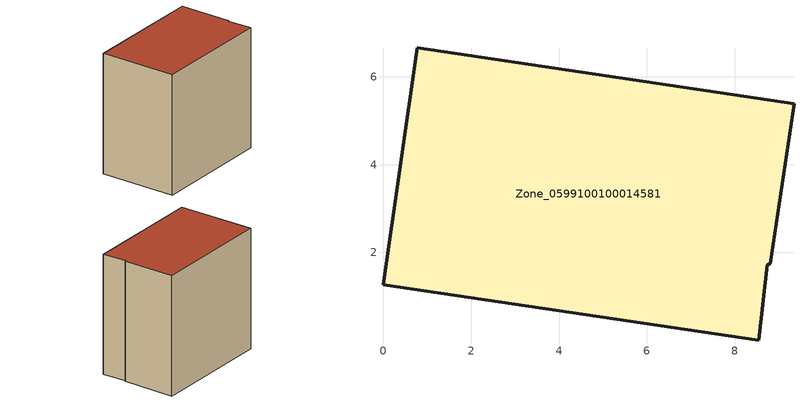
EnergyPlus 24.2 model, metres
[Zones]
Zone_0599100100014581
 floor ground (C_G): 0.77,6.66 9.35,5.39 8.81,1.74 8.75,1.73 8.55,0 0,1.27 z0
 wall outside (C_F): 9.35,5.39 0.77,6.66 0,1.27 8.55,0 8.75,1.73 8.81,1.74 9.35,5.39 z0:8.61
 roof outside (C_R): 8.55,0 8.75,1.73 8.81,1.74 9.35,5.39 0.77,6.66 0,1.27 z8.61
[BUILDING]
Pand.0599100100014581: North Axis=0; Terrain=City; Loads Convergence Tolerance Value=0.04; Temperature Convergence Tolerance Value=0.4; Solar Distribution=FullExterior; Maximum Number of Warmup Days=25; Minimum Number of Warmup Days=1
[Site:Location]
Rotterdam.The.Hague.AP_ZH_NLD Design_Conditions: Latitude=51.96; Longitude=4.45; Time Zone=1; Elevation=-4.5
[SITE:GROUNDTEMPERATURE:BUILDINGSURFACE]
18, 18, 18, 18, 18, 18, 18, 18, 18, 18, 18, 18
[MATERIAL] Thermal Absorptance=0.9; Solar Absorptance=0.7; Visible Absorptance=0.7
Name | Roughness | Thickness | Conductivity | Density | Specific Heat
G.TI.2015-2018 | MediumSmooth | 0.15 | 0.0428571 | 540 | 1210
F.TI.2015-2018 | Rough | 0.3 | 0.0666667 | 1920 | 840
R.TI.2015-2018 | MediumRough | 0.2 | 0.0333333 | 1500 | 1000
[CONSTRUCTION]
C_G: G.TI.2015-2018
C_F: F.TI.2015-2018
C_R: R.TI.2015-2018
[ZONE]
Zone_0599100100014581: Type=1; Multiplier=1; Ceiling Height=Autocalculate; Volume=Autocalculate; Floor Area=autocalculate; Part of Total Floor Area=Yes
[ZONEINFILTRATION:DESIGNFLOWRATE]
Infil_Zone_0599100100014581: Zone or ZoneList or Space or SpaceList=Zone_0599100100014581; Schedule=AlwaysOn; Design Flow Rate Calculation Method=Flow/Area; Flow Rate per Floor Area=0.0015; Constant Term Coefficient=1; Temperature Term Coefficient=0; Velocity Term Coefficient=0; Velocity Squared Term Coefficient=0
[HVACTEMPLATE:ZONE:IDEALLOADSAIRSYSTEM]
Zone_0599100100014581: Maximum Heating Supply Air Temperature=50; Minimum Cooling Supply Air Temperature=13; Maximum Heating Supply Air Humidity Ratio=0.0156; Minimum Cooling Supply Air Humidity Ratio=0.0077; Heating Limit=NoLimit; Cooling Limit=NoLimit; Dehumidification Control Type=ConstantSensibleHeatRatio; Cooling Sensible Heat Ratio=0.7; Dehumidification Setpoint=60; Humidification Control Type=None; Humidification Setpoint=30; Outdoor Air Method=None; Outdoor Air Flow Rate per Person=0.00944; Outdoor Air Flow Rate per Zone Floor Area=0; Outdoor Air Flow Rate per Zone=0; Demand Controlled Ventilation Type=None; Outdoor Air Economizer Type=NoEconomizer; Heat Recovery Type=None; Sensible Heat Recovery Effectiveness=0.7; Latent Heat Recovery Effectiveness=0.65
[ZONECONTROL:THERMOSTAT]
ThermostatControl_Zone_0599100100014581: Zone or ZoneList=Zone_0599100100014581; Control Type Schedule=DualSetpointControlType; Control 1=Thermostat_Zone_0599100100014581; Temperature Difference Between Cutout And Setpoint=0
[THERMOSTATSETPOINT:DUALSETPOINT]
Thermostat_Zone_0599100100014581: Heating Setpoint Temperature Schedule=HeatingSetpoint_Zone_0599100100014581; Cooling Setpoint Temperature Schedule=CoolingSetpoint_Zone_0599100100014581
[SCHEDULE:COMPACT]
HeatingSetpoint_Zone_0599100100014581: Through: 12/31, For: AllDays, Until: 24:00, 21
CoolingSetpoint_Zone_0599100100014581: Through: 12/31, For: AllDays, Until: 24:00, 24
DualSetpointControlType: Through: 12/31, For: AllDays, Until: 24:00, 4
AlwaysOn: Through: 12/31, For: AllDays, Until: 24:00, 1
